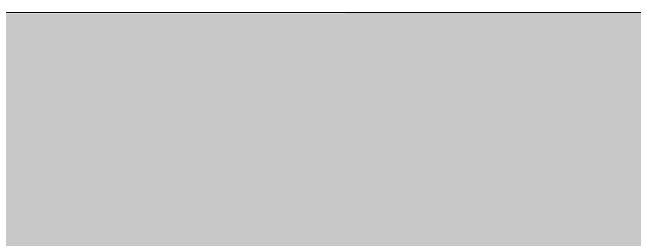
# Model space of a CAD drawing. Header units: millimetres. Extents: x -1113 to 415037, y -3642 to 28069.
# Drawn here: x 4022.3 to 4074.1, y 20570.1 to 20589.1 of the extents above; entities that cross this region are included whole.
import ezdxf

# ---------------------------------------------------------------- set-up
doc = ezdxf.new("R2010")
doc.units = ezdxf.units.MM
for name, color, linetype, lineweight in [('0) Стена 3.93м', 3, 'Continuous', 60), ('A-GLAZ-CWMG', 7, 'Continuous', 9), ('A-GLAZ-CWMG-1', 7, 'Continuous', 20)]:
    doc.layers.add(name, color=color, linetype=linetype, lineweight=lineweight)

# ---------------------------------------------------------------- blocks, each defined once
blk = doc.blocks.new('Прямоугольный импост - Импост структурный с накладкой - 190мм-23190277-Объем проектирования 1 этажа')
at = {"layer": 'A-GLAZ-CWMG'}
blk.add_hatch(color=256, dxfattribs=at).paths.add_polyline_path([(4031.12, 19950.122), (4061.12, 19950.122), (4060, 20725.122), (3911.12, 20725), (3911.12, 19950.122), (4006.12, 19950.122)])
blk = doc.blocks.new('Прямоугольный импост - Импост структурный с накладкой - 190мм-V141-Объем проектирования 1 этажа')
at = {"layer": 'A-GLAZ-CWMG-1'}
blk.add_line((25, -40), (25, -190), dxfattribs=at)
blk = doc.blocks.new('1floor')
at = {"layer": 'A-GLAZ-CWMG', "extrusion": (0, 0, -1), "rotation": 270.0000000000001}
blk.add_blockref('Прямоугольный импост - Импост структурный с накладкой - 190мм-V141-Объем проектирования 1 этажа', (-3871.12, 20750.122), dxfattribs=at)
at = {"layer": 'A-GLAZ-CWMG'}
blk.add_blockref('Прямоугольный импост - Импост структурный с накладкой - 190мм-23190277-Объем проектирования 1 этажа', (0, 0), dxfattribs=at)

msp = doc.modelspace()

# ---------------------------------------------------------------- block references
at = {"layer": '0) Стена 3.93м'}
msp.add_blockref('1floor', (64.702, -136.062), dxfattribs=at)

doc.saveas('drawing.dxf')
